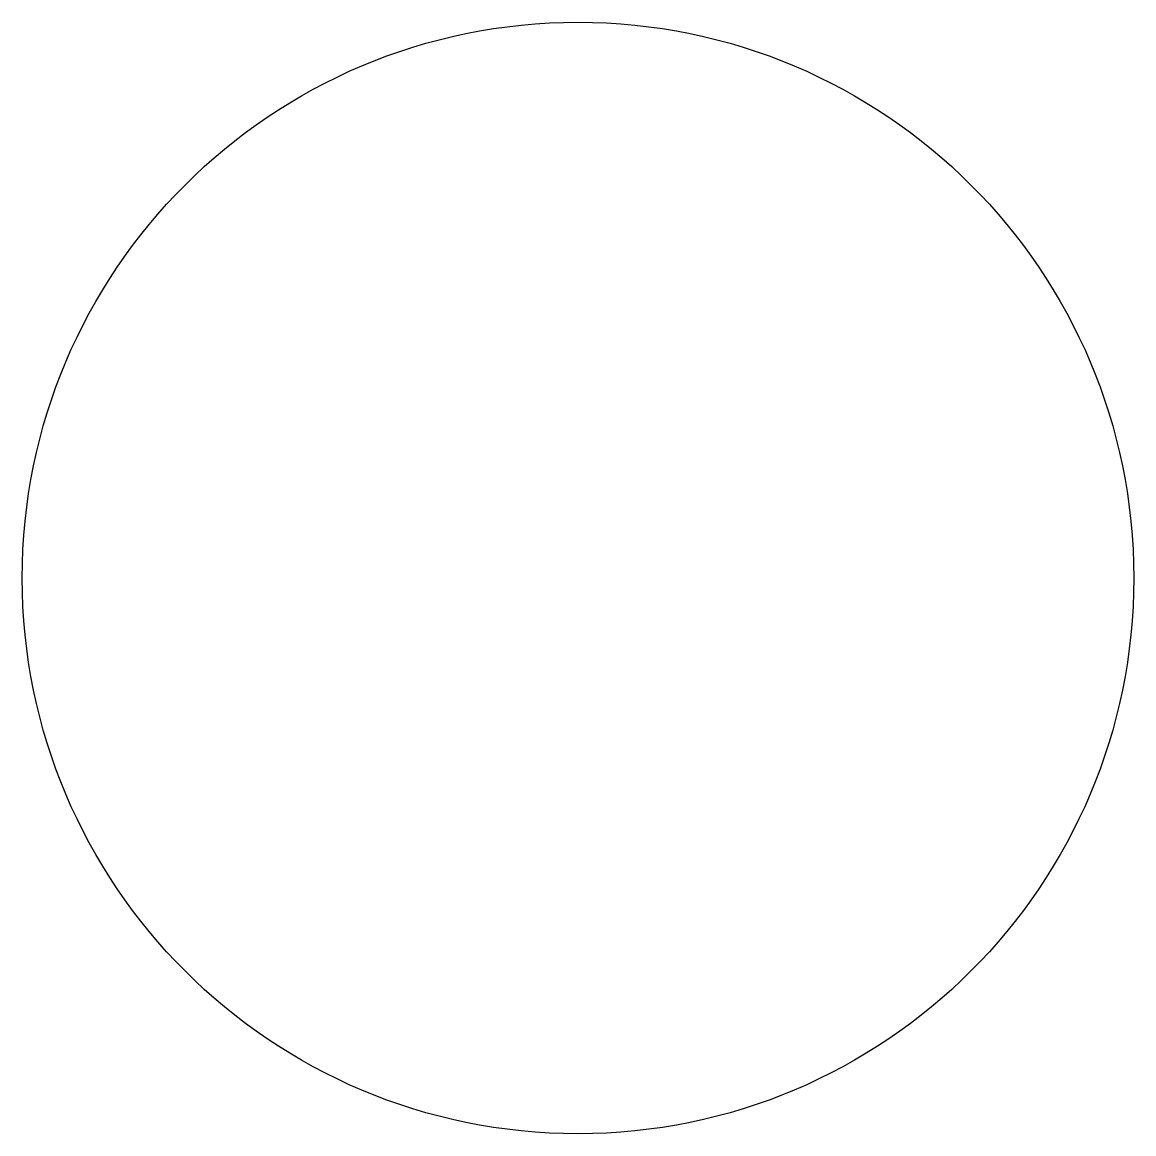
# Model space of a CAD drawing. Header units: metres. Extents: x 0.5 to 5.5, y 1.5 to 6.5.
import ezdxf

# ---------------------------------------------------------------- set-up
doc = ezdxf.new("R2010")
doc.units = ezdxf.units.M
doc.layers.add('Parede', color=1, linetype='Continuous')

msp = doc.modelspace()

# ---------------------------------------------------------------- linework, layer by layer
at = {"layer": 'Parede'}
msp.add_circle((3, 4), 2.5, dxfattribs=at)

doc.saveas('drawing.dxf')
